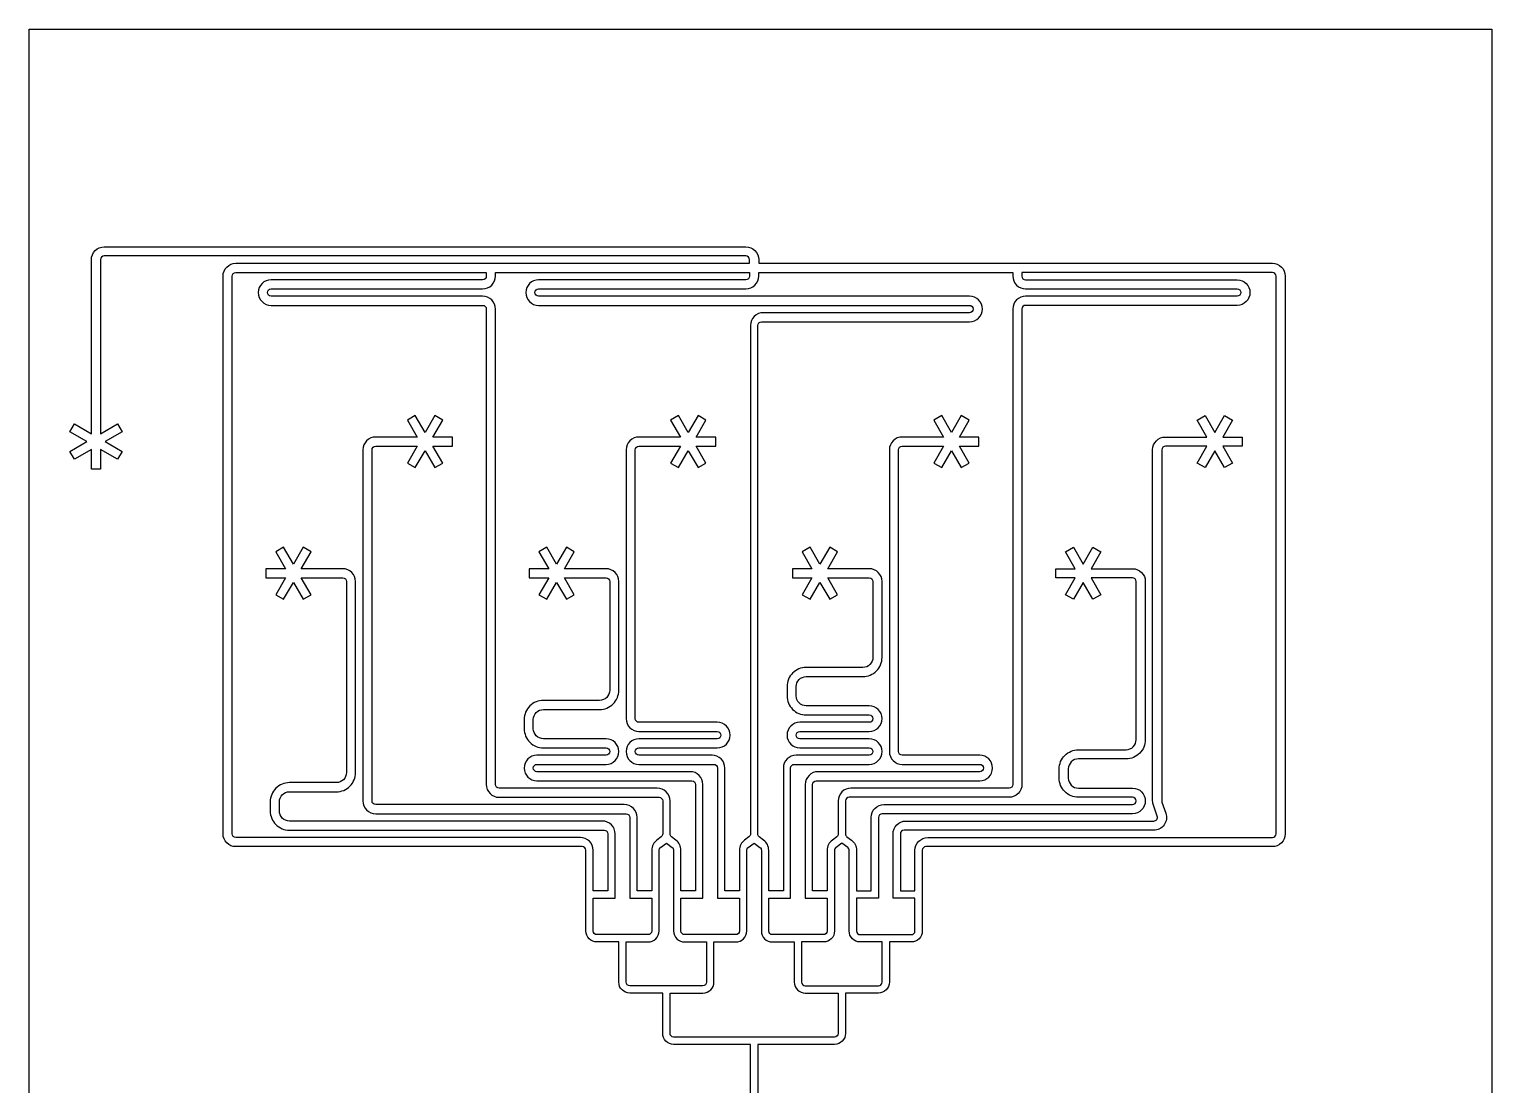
# Model space of a CAD drawing. Extents: x 18762 to 194465, y -118660 to 40000.
# Drawn here: x 20000 to 40000, y 25571 to 40000 of the extents above; entities that cross this region are included whole.
import ezdxf

# ---------------------------------------------------------------- set-up
doc = ezdxf.new("R2010")
doc.units = 13
doc.layers.add('Control 1 - Push up', color=6, linetype='Continuous')
doc.layers.add('Flow', color=5, linetype='Continuous')

msp = doc.modelspace()

# ---------------------------------------------------------------- linework, layer by layer
at = {"layer": 'Control 1 - Push up'}
for p, q in [((20000, 20000), (20000, 40000)), ((20000, 40000), (40000, 40000)), ((40000, 40000), (40000, 20000))]:
    msp.add_line(p, q, dxfattribs=at)
at = {"layer": 'Flow'}
msp.add_lwpolyline([(29862.498876, 25323.1072), (29862.498876, 26123.1072), (28812.498876, 26123.1072, -0.414214), (28662.498876, 26273.1072), (28662.498876, 26823.1072), (28212.498876, 26823.1072, -0.414214), (28062.498876, 26973.1072), (28062.498876, 27523.1072), (27762.498876, 27523.1072, -0.414214), (27612.498876, 27673.1072), (27612.498876, 28723.1072), (27612.498876, 28775.60836, 0.414214), (27562.498876, 28825.60836), (22824.997752, 28825.60836, -0.414214), (22649.997752, 29000.60836), (22649.997752, 36625.60836, -0.414214), (22824.997752, 36800.60836), (29849.997752, 36800.60836), (29849.997752, 36850.60836, 0.414214), (29799.997752, 36900.60836), (21024.997752, 36900.60836, 0.414214), (20974.997752, 36850.60836), (20974.997752, 34471.361535), (21206.007279, 34604.734948), (21268.507279, 34496.481772), (21037.497752, 34363.10836), (21268.507279, 34229.734948), (21206.007279, 34121.481772), (20974.997752, 34254.855184), (20974.997752, 33988.10836), (20849.997752, 33988.10836), (20849.997752, 34254.855184), (20618.988226, 34121.481772), (20556.488226, 34229.734948), (20787.497752, 34363.10836), (20556.488226, 34496.481772), (20618.988226, 34604.734948), (20849.997752, 34471.361535), (20849.997752, 36850.60836, -0.414214), (21024.997752, 37025.60836), (29799.997752, 37025.60836, -0.414214), (29974.997752, 36850.60836), (29974.997752, 36800.60836), (36999.997752, 36800.60836, -0.414214), (37174.997752, 36625.60836), (37174.997752, 29000.60836, -0.414214), (36999.997752, 28825.60836), (32262.498876, 28825.60836, 0.414214), (32212.498876, 28775.60836), (32212.498876, 28723.1072), (32212.498876, 27673.1072, -0.414214), (32062.498876, 27523.1072), (31762.498876, 27523.1072), (31762.498876, 26973.1072, -0.414214), (31612.498876, 26823.1072), (31162.498876, 26823.1072), (31162.498876, 26273.1072, -0.414214), (31012.498876, 26123.1072), (29962.498876, 26123.1072), (29962.498876, 25323.1072)], format="xyb", dxfattribs=at)
for points in [[(24687.497752, 34250.60836, -0.414214), (24737.497752, 34300.60836), (25304.244577, 34300.60836), (25170.871165, 34069.598834), (25279.12434, 34007.098834), (25412.497752, 34238.10836), (25545.871165, 34007.098834), (25654.12434, 34069.598834), (25520.750928, 34300.60836), (25787.497752, 34300.60836), (25787.497752, 34425.60836), (25520.750928, 34425.60836), (25654.12434, 34656.617886), (25545.871165, 34719.117886), (25412.497752, 34488.10836), (25279.12434, 34719.117886), (25170.871165, 34656.617886), (25304.244577, 34425.60836), (24737.497752, 34425.60836, 0.414214), (24562.497752, 34250.60836), (24562.497752, 29450.60836, 0.414214), (24737.497752, 29275.60836), (28162.497752, 29275.60836, -0.414214), (28212.497752, 29225.60836), (28212.498876, 28723.1072), (28212.498876, 28123.1072), (28512.498876, 28123.1072), (28512.498876, 27673.1072, -0.414214), (28462.498876, 27623.1072), (27762.498876, 27623.1072, -0.414214), (27712.498876, 27673.1072), (27712.498876, 28123.1072), (28012.498876, 28123.1072), (28012.498876, 28723.1072), (28012.498876, 29000.60836, 0.414214), (27837.498876, 29175.60836), (23557.879352, 29175.60836, -0.414214), (23420.379352, 29313.10836), (23420.379352, 29438.10836, -0.414214), (23557.879352, 29575.60836), (24199.997752, 29575.60836, 0.414214), (24462.497752, 29838.10836), (24462.497752, 32450.60836, 0.414214), (24287.497752, 32625.60836), (23720.750928, 32625.60836), (23854.12434, 32856.617886), (23745.871165, 32919.117886), (23612.497752, 32688.10836), (23479.12434, 32919.117886), (23370.871165, 32856.617886), (23504.244577, 32625.60836), (23237.497752, 32625.60836), (23237.497752, 32500.60836), (23504.244577, 32500.60836), (23370.871165, 32269.598834), (23479.12434, 32207.098834), (23612.497752, 32438.10836), (23745.871165, 32207.098834), (23854.12434, 32269.598834), (23720.750928, 32500.60836), (24287.497752, 32500.60836, -0.414214), (24337.497752, 32450.60836), (24337.497752, 29838.10836, -0.414214), (24199.997752, 29700.60836), (23557.879352, 29700.60836, 0.414214), (23295.379352, 29438.10836), (23295.379352, 29313.10836, 0.414214), (23557.879352, 29050.60836), (27862.498876, 29050.60836, -0.414214), (27912.498876, 29000.60836), (27912.498876, 28723.1072), (27912.498876, 28223.1072), (27712.498876, 28223.1072), (27712.498876, 28723.1072), (27712.498876, 28775.60836, 0.414214), (27537.498876, 28950.60836), (22824.997752, 28950.60836, -0.414214), (22774.997752, 29000.60836), (22774.997752, 36625.60836, -0.414214), (22824.997752, 36675.60836), (26249.997752, 36675.60836), (26249.997752, 36625.60836, -0.414214), (26199.997752, 36575.60836), (23306.897752, 36575.60836, 1), (23306.897752, 36225.60836), (26199.997752, 36225.60836, -0.414214), (26249.997752, 36175.60836), (26249.997752, 29675.60836, 0.414214), (26424.997752, 29500.60836), (28612.497752, 29500.60836, -0.414214), (28662.497752, 29450.60836), (28662.497752, 29000.60836, -0.236068), (28642.497752, 28960.60836), (28582.497752, 28915.60836, 0.236068), (28512.497752, 28775.60836), (28512.498876, 28723.1072), (28512.498876, 28223.1072), (28312.498876, 28223.1072), (28312.498876, 28723.1072), (28312.497752, 29225.60836, 0.414214), (28137.497752, 29400.60836), (24737.497752, 29400.60836, -0.414214), (24687.497752, 29450.60836)], [(29862.498876, 35950.60836), (29862.498876, 29000.60836, -0.236068), (29842.498876, 28960.60836), (29782.498876, 28915.60836, 0.236068), (29712.498876, 28775.60836), (29712.498876, 28723.1072), (29712.498876, 28223.1072), (29512.498876, 28223.1072), (29512.498876, 28723.1072), (29512.497752, 29900.60836, 0.414214), (29337.497752, 30075.60836), (28337.497752, 30075.60836, -1), (28337.497752, 30175.60836), (29409.067752, 30175.60836, 1), (29409.067752, 30525.60836), (28337.497752, 30525.60836, -0.414214), (28287.497752, 30575.60836), (28287.497752, 34250.60836, -0.414214), (28337.497752, 34300.60836), (28904.244577, 34300.60836), (28770.871165, 34069.598834), (28879.12434, 34007.098834), (29012.497752, 34238.10836), (29145.871165, 34007.098834), (29254.12434, 34069.598834), (29120.750928, 34300.60836), (29387.497752, 34300.60836), (29387.497752, 34425.60836), (29120.750928, 34425.60836), (29254.12434, 34656.617886), (29145.871165, 34719.117886), (29012.497752, 34488.10836), (28879.12434, 34719.117886), (28770.871165, 34656.617886), (28904.244577, 34425.60836), (28337.497752, 34425.60836, 0.414214), (28162.497752, 34250.60836), (28162.497752, 30575.60836, 0.414214), (28337.497752, 30400.60836), (29409.067752, 30400.60836, -1), (29409.067752, 30300.60836), (28337.497752, 30300.60836, 1), (28337.497752, 29950.60836), (29362.497752, 29950.60836, -0.414214), (29412.497752, 29900.60836), (29412.498876, 28723.1072), (29412.498876, 28123.1072), (29712.498876, 28123.1072), (29712.498876, 27673.1072, -0.414214), (29662.498876, 27623.1072), (28962.498876, 27623.1072, -0.414214), (28912.498876, 27673.1072), (28912.498876, 28123.1072), (29212.498876, 28123.1072), (29212.498876, 28723.1072), (29212.497752, 29675.60836, 0.414214), (29037.497752, 29850.60836), (26943.153152, 29850.60836, -1), (26943.153152, 29950.60836), (27887.497752, 29950.60836, 1), (27887.497752, 30300.60836), (27030.653152, 30300.60836, -0.414214), (26893.153152, 30438.10836), (26893.153152, 30563.10836, -0.414214), (27030.653152, 30700.60836), (27799.997752, 30700.60836, 0.414214), (28062.497752, 30963.10836), (28062.497752, 32450.60836, 0.414214), (27887.497752, 32625.60836), (27320.750928, 32625.60836), (27454.12434, 32856.617886), (27345.871165, 32919.117886), (27212.497752, 32688.10836), (27079.12434, 32919.117886), (26970.871165, 32856.617886), (27104.244577, 32625.60836), (26837.497752, 32625.60836), (26837.497752, 32500.60836), (27104.244577, 32500.60836), (26970.871165, 32269.598834), (27079.12434, 32207.098834), (27212.497752, 32438.10836), (27345.871165, 32207.098834), (27454.12434, 32269.598834), (27320.750928, 32500.60836), (27887.497752, 32500.60836, -0.414214), (27937.497752, 32450.60836), (27937.497752, 30963.10836, -0.414214), (27799.997752, 30825.60836), (27030.653152, 30825.60836, 0.414214), (26768.153152, 30563.10836), (26768.153152, 30438.10836, 0.414214), (27030.653152, 30175.60836), (27887.497752, 30175.60836, -1), (27887.497752, 30075.60836), (26943.153152, 30075.60836, 1), (26943.153152, 29725.60836), (29062.497752, 29725.60836, -0.414214), (29112.497752, 29675.60836), (29112.498876, 28723.1072), (29112.498876, 28223.1072), (28912.498876, 28223.1072), (28912.498876, 28723.1072), (28912.497752, 28775.60836, 0.236068), (28842.497752, 28915.60836), (28782.497752, 28960.60836, -0.236068), (28762.497752, 29000.60836), (28762.497752, 29450.60836, 0.414214), (28587.497752, 29625.60836), (26424.997752, 29625.60836, -0.414214), (26374.997752, 29675.60836), (26374.997752, 36175.60836, 0.414214), (26199.997752, 36350.60836), (23306.897752, 36350.60836, -1), (23306.897752, 36450.60836), (26199.997752, 36450.60836, 0.414214), (26374.997752, 36625.60836), (26374.997752, 36675.60836), (29849.997752, 36675.60836), (29849.997752, 36625.60836, -0.414214), (29799.997752, 36575.60836), (26965.947752, 36575.60836, 1), (26965.947752, 36225.60836), (32859.047752, 36225.60836, -1), (32859.047752, 36125.60836), (30037.497752, 36125.60836, 0.414214), (29862.497752, 35950.60836)], [(29962.497752, 35950.60836, -0.414214), (30012.497752, 36000.60836), (32859.047752, 36000.60836, 1), (32859.047752, 36350.60836), (26965.947752, 36350.60836, -1), (26965.947752, 36450.60836), (29799.997752, 36450.60836, 0.414214), (29974.997752, 36625.60836), (29974.997752, 36675.60836), (33449.997752, 36675.60836), (33449.997752, 36625.60836, 0.414214), (33624.997752, 36450.60836), (36518.097752, 36450.60836, -1), (36518.097752, 36350.60836), (33624.997752, 36350.60836, 0.414214), (33449.997752, 36175.60836), (33449.997752, 29675.60836, -0.414214), (33399.997752, 29625.60836), (31237.5, 29625.60836, 0.414214), (31062.5, 29450.60836), (31062.5, 29000.60836, -0.236068), (31042.5, 28960.60836), (30982.5, 28915.60836, 0.236068), (30912.5, 28775.60836), (30912.498876, 28723.1072), (30912.498876, 28223.1072), (30712.498876, 28223.1072), (30712.498876, 28723.1072), (30712.5, 29675.60836, -0.414214), (30762.5, 29725.60836), (32998.277752, 29725.60836, 1), (32998.277752, 30075.60836), (31937.497752, 30075.60836, -0.414214), (31887.497752, 30125.60836), (31887.497752, 34250.60836, -0.414214), (31937.497752, 34300.60836), (32504.244577, 34300.60836), (32370.871165, 34069.598834), (32479.12434, 34007.098834), (32612.497752, 34238.10836), (32745.871165, 34007.098834), (32854.12434, 34069.598834), (32720.750928, 34300.60836), (32987.497752, 34300.60836), (32987.497752, 34425.60836), (32720.750928, 34425.60836), (32854.12434, 34656.617886), (32745.871165, 34719.117886), (32612.497752, 34488.10836), (32479.12434, 34719.117886), (32370.871165, 34656.617886), (32504.244577, 34425.60836), (31937.497752, 34425.60836, 0.414214), (31762.497752, 34250.60836), (31762.497752, 30125.60836, 0.414214), (31937.497752, 29950.60836), (32998.277752, 29950.60836, -1), (32998.277752, 29850.60836), (30787.5, 29850.60836, 0.414214), (30612.5, 29675.60836), (30612.498876, 28723.1072), (30612.498876, 28123.1072), (30912.498876, 28123.1072), (30912.498876, 27673.1072, -0.414214), (30862.498876, 27623.1072), (30162.498876, 27623.1072, -0.414214), (30112.498876, 27673.1072), (30112.498876, 28123.1072), (30412.498876, 28123.1072), (30412.498876, 28723.1072), (30412.5, 29900.60836, -0.414214), (30462.5, 29950.60836), (31487.497752, 29950.60836, 1), (31487.497752, 30300.60836), (30537.760452, 30300.60836, -1), (30537.760452, 30400.60836), (31487.497752, 30400.60836, 1), (31487.497752, 30750.60836), (30625.260452, 30750.60836), (30625.260452, 30750.60836, -0.414214), (30487.760452, 30888.10836), (30487.760452, 31013.10836, -0.414214), (30625.260452, 31150.60836), (31399.997752, 31150.60836, 0.414214), (31662.497752, 31413.10836), (31662.497752, 32450.60836, 0.414214), (31487.497752, 32625.60836), (30920.750928, 32625.60836), (31054.12434, 32856.617886), (30945.871165, 32919.117886), (30812.497752, 32688.10836), (30679.12434, 32919.117886), (30570.871165, 32856.617886), (30704.244577, 32625.60836), (30437.497752, 32625.60836), (30437.497752, 32500.60836), (30704.244577, 32500.60836), (30570.871165, 32269.598834), (30679.12434, 32207.098834), (30812.497752, 32438.10836), (30945.871165, 32207.098834), (31054.12434, 32269.598834), (30920.750928, 32500.60836), (31487.497752, 32500.60836, -0.414214), (31537.497752, 32450.60836), (31537.497752, 31413.10836, -0.414214), (31399.997752, 31275.60836), (30625.260452, 31275.60836, 0.414214), (30362.760452, 31013.10836), (30362.760452, 30888.10836, 0.414214), (30625.260452, 30625.60836), (31487.497752, 30625.60836, -1), (31487.497752, 30525.60836), (30537.760452, 30525.60836, 1), (30537.760452, 30175.60836), (31487.497752, 30175.60836, -1), (31487.497752, 30075.60836), (30487.5, 30075.60836, 0.414214), (30312.5, 29900.60836), (30312.498876, 28723.1072), (30312.498876, 28223.1072), (30112.498876, 28223.1072), (30112.498876, 28723.1072), (30112.498876, 28775.60836, 0.236068), (30042.498876, 28915.60836), (29982.498876, 28960.60836, -0.236068), (29962.498876, 29000.60836), (29962.498876, 35950.60836)], [(35487.497752, 34250.608236), (35487.497752, 29450.60836, 0.083522), (35490.249621, 29434.249444), (35542.664234, 29282.864565, -0.515573), (35377.295776, 29050.60836), (31962.498876, 29050.60836, 0.414214), (31912.498876, 29000.60836), (31912.498876, 28723.1072), (31912.498876, 28223.1072), (32112.498876, 28223.1072), (32112.498876, 28723.1072), (32112.498876, 28775.60836, -0.414214), (32287.498876, 28950.60836), (36999.997752, 28950.60836, 0.414214), (37049.997752, 29000.60836), (37049.997752, 36625.60836, 0.414214), (36999.997752, 36675.60836), (33574.997752, 36675.60836), (33574.997752, 36625.60836, 0.414214), (33624.997752, 36575.60836), (36518.097752, 36575.60836, -1), (36518.097752, 36225.60836), (33624.997752, 36225.60836, 0.414214), (33574.997752, 36175.60836), (33574.997752, 29675.60836, -0.414214), (33399.997752, 29500.60836), (31212.5, 29500.60836, 0.414214), (31162.5, 29450.60836), (31162.5, 29000.60836, 0.236068), (31182.5, 28960.60836), (31242.5, 28915.60836, -0.236068), (31312.5, 28775.60836), (31312.498876, 28723.1072), (31312.498876, 28223.1072), (31512.498876, 28223.1072), (31512.498876, 28723.1072), (31512.5, 29225.60836, -0.414214), (31687.5, 29400.60836), (35087.497752, 29400.60836, 1), (35087.497752, 29500.60836), (34347.093952, 29500.60836, -0.414214), (34084.593952, 29763.10836), (34084.593952, 29888.10836, -0.414214), (34347.093952, 30150.60836), (34999.997752, 30150.60836, 0.414214), (35137.497752, 30288.10836), (35137.497752, 32450.60836, 0.414214), (35087.497752, 32500.60836), (34520.750928, 32500.60836), (34654.12434, 32269.598834), (34545.871165, 32207.098834), (34412.497752, 32438.10836), (34279.12434, 32207.098834), (34170.871165, 32269.598834), (34304.244577, 32500.60836), (34037.497752, 32500.60836), (34037.497752, 32625.60836), (34304.244577, 32625.60836), (34170.871165, 32856.617886), (34279.12434, 32919.117886), (34412.497752, 32688.10836), (34545.871165, 32919.117886), (34654.12434, 32856.617886), (34520.750928, 32625.60836), (35087.497752, 32625.60836, -0.414214), (35262.497752, 32450.60836), (35262.497752, 30288.10836, -0.414214), (34999.997752, 30025.60836), (34347.093952, 30025.60836, 0.414214), (34209.593952, 29888.10836), (34209.593952, 29888.10836), (34209.593952, 29763.10836, 0.414214), (34347.093952, 29625.60836), (35087.497752, 29625.60836, -1), (35087.497752, 29275.60836), (31662.5, 29275.60836, 0.414214), (31612.5, 29225.60836), (31612.498876, 28723.1072), (31612.498876, 28123.1072), (31312.498876, 28123.1072), (31312.498876, 27673.1072, 0.414214), (31362.498876, 27623.1072), (32062.498876, 27623.1072, 0.414214), (32112.498876, 27673.1072), (32112.498876, 28123.1072), (31812.498876, 28123.1072), (31812.498876, 28723.1072), (31812.498876, 29000.60836, -0.414214), (31987.498876, 29175.60836), (35377.295776, 29175.60836, 0.515573), (35424.543907, 29241.967276), (35372.129294, 29393.352155), (35372.129294, 29393.352155, -0.083522), (35362.497752, 29450.60836), (35362.497752, 34250.60836, -0.414214), (35537.497752, 34425.60836), (36104.244577, 34425.60836), (35970.871165, 34656.617886), (36079.12434, 34719.117886), (36212.497752, 34488.10836), (36345.871165, 34719.117886), (36454.12434, 34656.617886), (36320.750928, 34425.60836), (36587.497752, 34425.60836), (36587.497752, 34300.60836), (36320.750928, 34300.60836), (36454.12434, 34069.598834), (36345.871165, 34007.098834), (36212.497752, 34238.10836), (36079.12434, 34007.098834), (35970.871165, 34069.598834), (36104.244577, 34300.60836), (35537.497752, 34300.60836, 0.414214), (35487.497752, 34250.60836)], [(28812.498876, 28723.1072), (28812.498876, 27673.1072, 0.414214), (28962.498876, 27523.1072), (29262.498876, 27523.1072), (29262.498876, 26973.1072, -0.414214), (29212.498876, 26923.1072), (28212.498876, 26923.1072, -0.414214), (28162.498876, 26973.1072), (28162.498876, 27523.1072), (28462.498876, 27523.1072, 0.414214), (28612.498876, 27673.1072), (28612.498876, 28723.1072), (28612.497752, 28775.60836, -0.236068), (28632.497752, 28815.60836), (28712.497752, 28875.60836), (28792.497752, 28815.60836, -0.236068), (28812.497752, 28775.60836), (28812.497752, 28723.1072)], [(29912.498876, 28875.60836), (29992.498876, 28815.60836, -0.236068), (30012.498876, 28775.60836), (30012.498876, 28723.1072), (30012.498876, 27673.1072, 0.414214), (30162.498876, 27523.1072), (30462.498876, 27523.1072), (30462.498876, 26973.1072, 0.414214), (30612.498876, 26823.1072), (31062.498876, 26823.1072), (31062.498876, 26273.1072, -0.414214), (31012.498876, 26223.1072), (28812.498876, 26223.1072, -0.414214), (28762.498876, 26273.1072), (28762.498876, 26823.1072), (29212.498876, 26823.1072, 0.414214), (29362.498876, 26973.1072), (29362.498876, 27523.1072), (29662.498876, 27523.1072, 0.414214), (29812.498876, 27673.1072), (29812.498876, 28723.1072), (29812.498876, 28775.60836, -0.236068), (29832.498876, 28815.60836)], [(31012.498876, 28723.1072), (31012.498876, 27673.1072, -0.414214), (30862.498876, 27523.1072), (30562.498876, 27523.1072), (30562.498876, 26973.1072, 0.414214), (30612.498876, 26923.1072), (31612.498876, 26923.1072, 0.414214), (31662.498876, 26973.1072), (31662.498876, 27523.1072), (31362.498876, 27523.1072, -0.414214), (31212.498876, 27673.1072), (31212.498876, 28723.1072), (31212.5, 28775.60836, 0.236068), (31192.5, 28815.60836), (31112.5, 28875.60836), (31032.5, 28815.60836, 0.236068), (31012.5, 28775.60836), (31012.5, 28723.1072)]]:
    msp.add_lwpolyline(points, format="xyb", close=True, dxfattribs=at)

doc.saveas('drawing.dxf')
